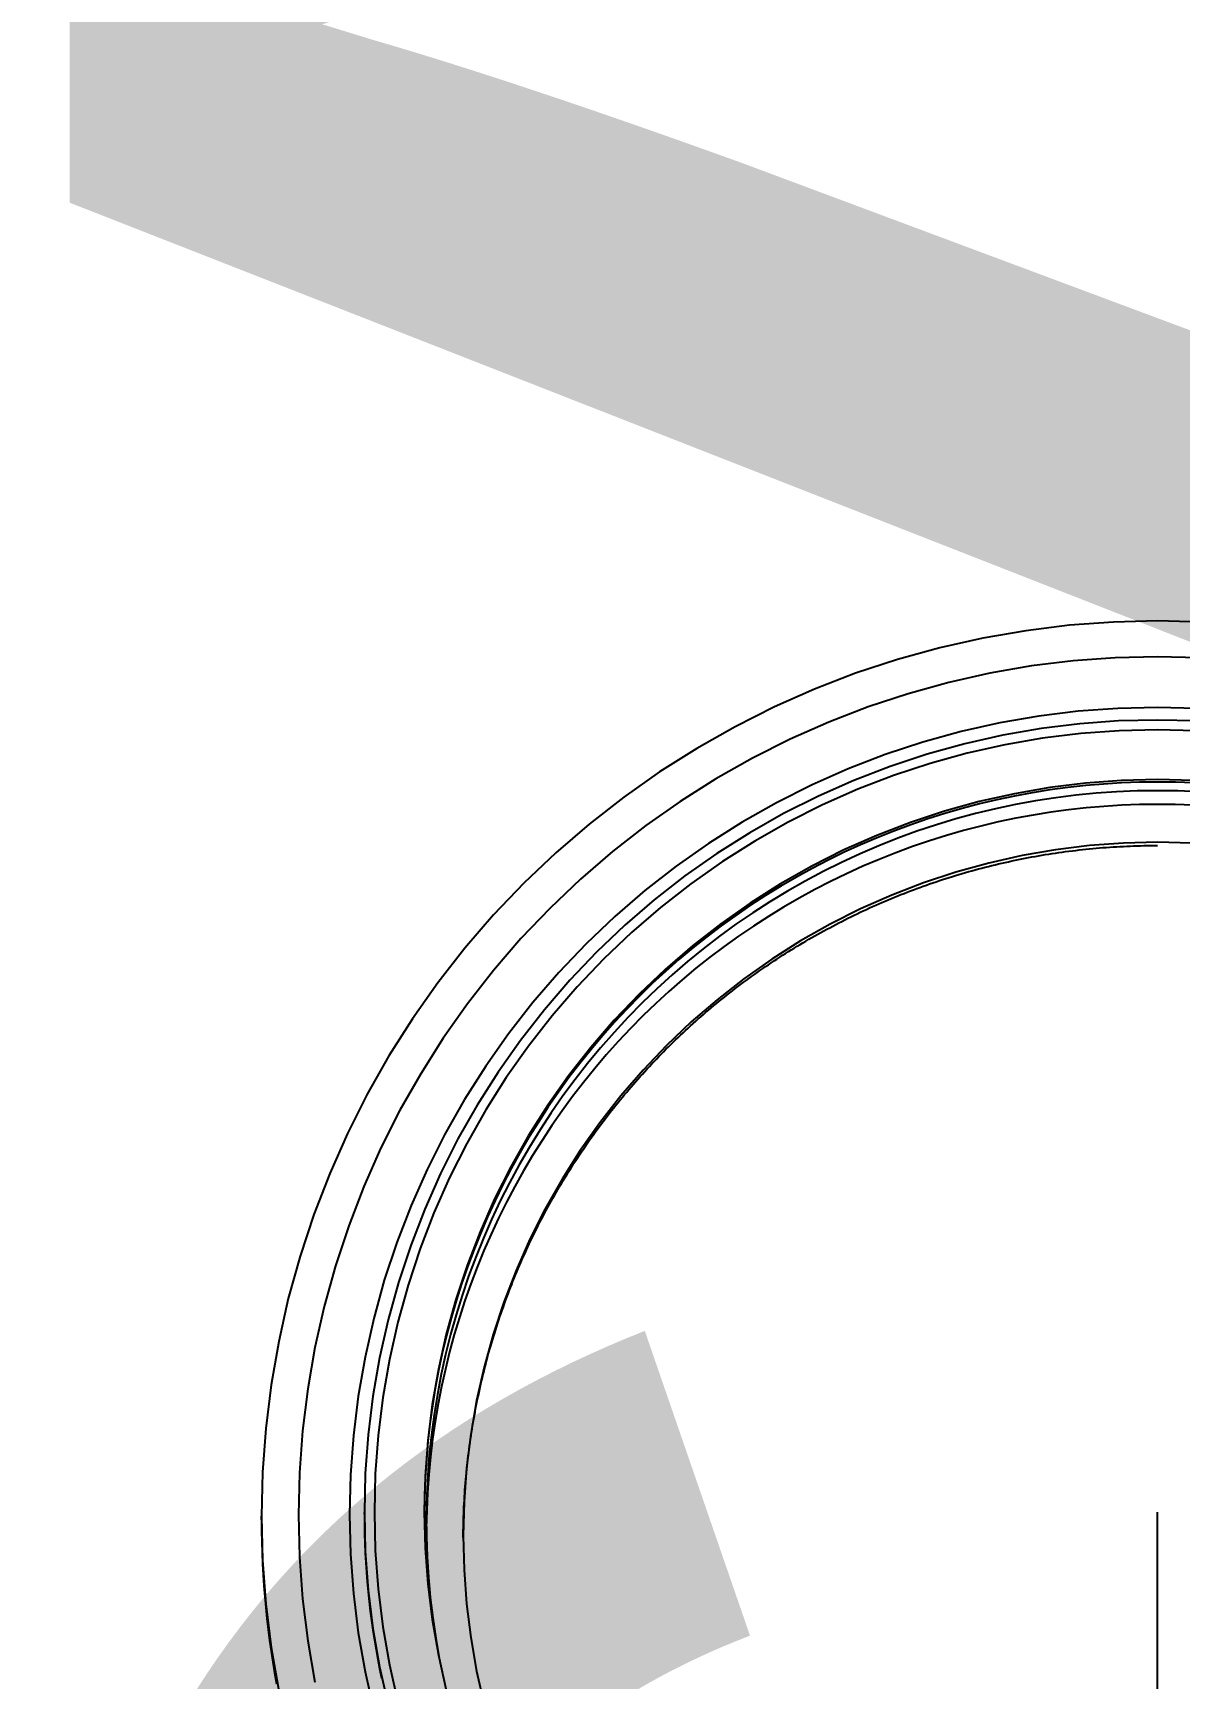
# Model space of a CAD drawing. Header units: millimetres. Extents: x -1292 to 2253, y 326 to 453.
# Drawn here: x 2107.7107 to 2107.7681, y 351.363 to 351.4454 of the extents above; entities that cross this region are included whole.
import ezdxf

# ---------------------------------------------------------------- set-up
doc = ezdxf.new("R2010")
doc.units = ezdxf.units.MM
doc.header["$LTSCALE"] = 0.5
doc.linetypes.add('HIDDENX2', pattern=[0.75, 0.5, -0.25])
for name, color, linetype in [('-HIDRO', 8, 'Continuous'), ('Eixo', 4, 'HIDDENX2'), ('Esgoto', 5, 'ByLayer')]:
    doc.layers.add(name, color=color, linetype=linetype)
doc.styles.add('CARIMBO_DADOS', font='arial.ttf', dxfattribs={"height": 0.1})

msp = doc.modelspace()

# ---------------------------------------------------------------- linework, layer by layer
at = {"layer": 'Eixo'}
for p in [(2107.767021, 351.262937), (2107.767021, 351.371357, 0.12245)]:
    msp.add_line(p, (2107.767021, 351.371357), dxfattribs=at)
at = {"layer": 'Esgoto', "color": 2}
for p, q in [((2107.76044, 351.415506), (2107.758271, 351.41513)), ((2107.762625, 351.415775), (2107.76044, 351.415506)), ((2107.76482, 351.415937), (2107.762625, 351.415775)), ((2107.767021, 351.415991), (2107.76482, 351.415937)), ((2107.769221, 351.415937), (2107.767021, 351.415991)), ((2107.756123, 351.414648), (2107.754001, 351.414061)), ((2107.758271, 351.41513), (2107.756123, 351.414648)), ((2107.754001, 351.414061), (2107.751911, 351.41337)), ((2107.762806, 351.413995), (2107.760712, 351.413737)), ((2107.764911, 351.41415), (2107.762806, 351.413995)), ((2107.767021, 351.414202), (2107.764911, 351.41415)), ((2107.769131, 351.41415), (2107.767021, 351.414202)), ((2107.751911, 351.41337), (2107.749857, 351.412578)), ((2107.758632, 351.413376), (2107.756573, 351.412914)), ((2107.760712, 351.413737), (2107.758632, 351.413376)), ((2107.749857, 351.412578), (2107.747845, 351.411687)), ((2107.754539, 351.412351), (2107.752535, 351.41169)), ((2107.756573, 351.412914), (2107.754539, 351.412351)), ((2107.747845, 351.411687), (2107.745879, 351.410697)), ((2107.752535, 351.41169), (2107.750566, 351.41093)), ((2107.763057, 351.41147), (2107.761087, 351.411228)), ((2107.765036, 351.411616), (2107.763057, 351.41147)), ((2107.767021, 351.411665), (2107.765036, 351.411616)), ((2107.769005, 351.411616), (2107.767021, 351.411665)), ((2107.745879, 351.410697), (2107.743963, 351.409613)), ((2107.750566, 351.41093), (2107.748637, 351.410075)), ((2107.759131, 351.410888), (2107.757194, 351.410454)), ((2107.761087, 351.411228), (2107.759131, 351.410888)), ((2107.761196, 351.410601), (2107.759276, 351.410268)), ((2107.76313, 351.410839), (2107.761196, 351.410601)), ((2107.765073, 351.410983), (2107.76313, 351.410839)), ((2107.765097, 351.410496), (2107.763179, 351.410355)), ((2107.767021, 351.41103), (2107.765073, 351.410983)), ((2107.767021, 351.410544), (2107.765097, 351.410496)), ((2107.768969, 351.410983), (2107.767021, 351.41103)), ((2107.768944, 351.410496), (2107.767021, 351.410544)), ((2107.748637, 351.410075), (2107.746752, 351.409127)), ((2107.755281, 351.409924), (2107.753397, 351.409302)), ((2107.757194, 351.410454), (2107.755281, 351.409924)), ((2107.757374, 351.409841), (2107.755496, 351.409321)), ((2107.759276, 351.410268), (2107.757374, 351.409841)), ((2107.759373, 351.409791), (2107.757496, 351.409369)), ((2107.761269, 351.410119), (2107.759373, 351.409791)), ((2107.763179, 351.410355), (2107.761269, 351.410119)), ((2107.743963, 351.409613), (2107.742103, 351.408435)), ((2107.746752, 351.409127), (2107.744916, 351.408087)), ((2107.753397, 351.409302), (2107.751545, 351.408588)), ((2107.755496, 351.409321), (2107.753646, 351.40871)), ((2107.755642, 351.408856), (2107.753815, 351.408253)), ((2107.757496, 351.409369), (2107.755642, 351.408856)), ((2107.742103, 351.408435), (2107.740304, 351.407168)), ((2107.744916, 351.408087), (2107.743133, 351.406958)), ((2107.751545, 351.408588), (2107.74973, 351.407784)), ((2107.751828, 351.408009), (2107.750047, 351.40722)), ((2107.753646, 351.40871), (2107.751828, 351.408009)), ((2107.753815, 351.408253), (2107.75202, 351.407561)), ((2107.767021, 351.408044), (2107.76522, 351.408)), ((2107.768822, 351.408), (2107.767021, 351.408044)), ((2107.74973, 351.407784), (2107.747957, 351.406891)), ((2107.750047, 351.40722), (2107.748306, 351.406344)), ((2107.75202, 351.407561), (2107.750261, 351.406781)), ((2107.759861, 351.40734), (2107.758103, 351.406945)), ((2107.759868, 351.40722), (2107.758988, 351.407034)), ((2107.761636, 351.407647), (2107.759861, 351.40734)), ((2107.760753, 351.407385), (2107.759868, 351.40722)), ((2107.761641, 351.407528), (2107.760753, 351.407385)), ((2107.763424, 351.407868), (2107.761636, 351.407647)), ((2107.762533, 351.407648), (2107.761641, 351.407528)), ((2107.762941, 351.407264), (2107.761927, 351.407135)), ((2107.763427, 351.407748), (2107.762533, 351.407648)), ((2107.763958, 351.407363), (2107.762941, 351.407264)), ((2107.76522, 351.408), (2107.763424, 351.407868)), ((2107.764324, 351.407825), (2107.763427, 351.407748)), ((2107.764978, 351.407434), (2107.763958, 351.407363)), ((2107.765222, 351.40788), (2107.764324, 351.407825)), ((2107.765999, 351.407477), (2107.764978, 351.407434)), ((2107.766121, 351.407913), (2107.765222, 351.40788)), ((2107.767021, 351.407492), (2107.765999, 351.407477)), ((2107.767021, 351.407924), (2107.766121, 351.407913)), ((2107.767921, 351.407913), (2107.767021, 351.407924)), ((2107.768043, 351.407477), (2107.767021, 351.407492)), ((2107.76882, 351.40788), (2107.767921, 351.407913)), ((2107.769064, 351.407434), (2107.768043, 351.407477)), ((2107.740304, 351.407168), (2107.738568, 351.405814)), ((2107.743133, 351.406958), (2107.741407, 351.405744)), ((2107.747957, 351.406891), (2107.74623, 351.405913)), ((2107.750261, 351.406781), (2107.748542, 351.405917)), ((2107.756367, 351.406465), (2107.754657, 351.4059)), ((2107.758103, 351.406945), (2107.756367, 351.406465)), ((2107.757242, 351.406598), (2107.756378, 351.406347)), ((2107.758113, 351.406827), (2107.757242, 351.406598)), ((2107.758912, 351.406582), (2107.757919, 351.406342)), ((2107.758988, 351.407034), (2107.758113, 351.406827)), ((2107.759912, 351.406795), (2107.758912, 351.406582)), ((2107.760917, 351.406979), (2107.759912, 351.406795)), ((2107.761682, 351.406414), (2107.760801, 351.406273)), ((2107.761927, 351.407135), (2107.760917, 351.406979)), ((2107.762567, 351.406533), (2107.761682, 351.406414)), ((2107.763455, 351.406631), (2107.762567, 351.406533)), ((2107.764344, 351.406707), (2107.763455, 351.406631)), ((2107.765236, 351.406762), (2107.764344, 351.406707)), ((2107.766128, 351.406794), (2107.765236, 351.406762)), ((2107.767021, 351.406805), (2107.766128, 351.406794)), ((2107.767914, 351.406794), (2107.767021, 351.406805)), ((2107.768806, 351.406762), (2107.767914, 351.406794)), ((2107.738568, 351.405814), (2107.736901, 351.404377)), ((2107.741407, 351.405744), (2107.739744, 351.404446)), ((2107.74623, 351.405913), (2107.744553, 351.404852)), ((2107.748306, 351.406344), (2107.746611, 351.405384)), ((2107.748542, 351.405917), (2107.746868, 351.404968)), ((2107.754657, 351.4059), (2107.752976, 351.405252)), ((2107.754669, 351.405784), (2107.753826, 351.405471)), ((2107.75552, 351.406076), (2107.754669, 351.405784)), ((2107.755954, 351.405779), (2107.754984, 351.405456)), ((2107.756378, 351.406347), (2107.75552, 351.406076)), ((2107.756932, 351.406074), (2107.755954, 351.405779)), ((2107.757919, 351.406342), (2107.756932, 351.406074)), ((2107.75818, 351.405722), (2107.757316, 351.405496)), ((2107.759049, 351.405927), (2107.75818, 351.405722)), ((2107.759923, 351.406111), (2107.759049, 351.405927)), ((2107.760801, 351.406273), (2107.759923, 351.406111)), ((2107.744553, 351.404852), (2107.74293, 351.403709)), ((2107.746611, 351.405384), (2107.744965, 351.404342)), ((2107.746868, 351.404968), (2107.745242, 351.403939)), ((2107.752976, 351.405252), (2107.751329, 351.404522)), ((2107.752163, 351.404783), (2107.751345, 351.404409)), ((2107.753073, 351.404731), (2107.752134, 351.404328)), ((2107.75299, 351.405137), (2107.752163, 351.404783)), ((2107.753826, 351.405471), (2107.75299, 351.405137)), ((2107.754024, 351.405107), (2107.753073, 351.404731)), ((2107.754984, 351.405456), (2107.754024, 351.405107)), ((2107.755606, 351.40498), (2107.754761, 351.404692)), ((2107.756458, 351.405248), (2107.755606, 351.40498)), ((2107.757316, 351.405496), (2107.756458, 351.405248)), ((2107.763615, 351.40474), (2107.761922, 351.404531)), ((2107.765316, 351.404866), (2107.763615, 351.40474)), ((2107.765313, 351.404704), (2107.765484, 351.404712)), ((2107.767021, 351.404907), (2107.765316, 351.404866)), ((2107.765484, 351.404712), (2107.765654, 351.40472)), ((2107.765654, 351.40472), (2107.765825, 351.404726)), ((2107.765825, 351.404726), (2107.765996, 351.404732)), ((2107.765996, 351.404732), (2107.766167, 351.404736)), ((2107.766167, 351.404736), (2107.766337, 351.40474)), ((2107.766337, 351.40474), (2107.766508, 351.404743)), ((2107.766508, 351.404743), (2107.766679, 351.404745)), ((2107.766679, 351.404745), (2107.76685, 351.404746)), ((2107.76685, 351.404746), (2107.767021, 351.404747)), ((2107.768726, 351.404866), (2107.767021, 351.404907)), ((2107.736901, 351.404377), (2107.735307, 351.402859)), ((2107.739744, 351.404446), (2107.738146, 351.403068)), ((2107.744965, 351.404342), (2107.743371, 351.40322)), ((2107.745242, 351.403939), (2107.743669, 351.402832)), ((2107.751329, 351.404522), (2107.74972, 351.403712)), ((2107.750536, 351.404015), (2107.749737, 351.403601)), ((2107.751206, 351.4039), (2107.750291, 351.403445)), ((2107.751345, 351.404409), (2107.750536, 351.404015)), ((2107.752134, 351.404328), (2107.751206, 351.4039)), ((2107.753094, 351.404053), (2107.752272, 351.403703)), ((2107.753924, 351.404382), (2107.753094, 351.404053)), ((2107.754761, 351.404692), (2107.753924, 351.404382)), ((2107.760241, 351.40424), (2107.758577, 351.403866)), ((2107.759228, 351.40386), (2107.759395, 351.403898)), ((2107.759395, 351.403898), (2107.759561, 351.403935)), ((2107.759561, 351.403935), (2107.759728, 351.403971)), ((2107.759728, 351.403971), (2107.759896, 351.404007)), ((2107.759896, 351.404007), (2107.760063, 351.404041)), ((2107.760063, 351.404041), (2107.76023, 351.404075)), ((2107.76023, 351.404075), (2107.760398, 351.404108)), ((2107.761922, 351.404531), (2107.760241, 351.40424)), ((2107.760398, 351.404108), (2107.760566, 351.40414)), ((2107.760566, 351.40414), (2107.760734, 351.404171)), ((2107.760734, 351.404171), (2107.760902, 351.404202)), ((2107.760902, 351.404202), (2107.76107, 351.404232)), ((2107.76107, 351.404232), (2107.761239, 351.40426)), ((2107.761239, 351.40426), (2107.761407, 351.404288)), ((2107.761407, 351.404288), (2107.761576, 351.404316)), ((2107.761576, 351.404316), (2107.761745, 351.404342)), ((2107.761745, 351.404342), (2107.761914, 351.404368)), ((2107.761914, 351.404368), (2107.762083, 351.404392)), ((2107.762083, 351.404392), (2107.762252, 351.404416)), ((2107.762252, 351.404416), (2107.762421, 351.404439)), ((2107.762421, 351.404439), (2107.762591, 351.404462)), ((2107.762591, 351.404462), (2107.76276, 351.404483)), ((2107.76276, 351.404483), (2107.76293, 351.404504)), ((2107.76293, 351.404504), (2107.763099, 351.404523)), ((2107.763099, 351.404523), (2107.763269, 351.404542)), ((2107.763269, 351.404542), (2107.763439, 351.40456)), ((2107.763439, 351.40456), (2107.763609, 351.404578)), ((2107.763609, 351.404578), (2107.763779, 351.404594)), ((2107.763779, 351.404594), (2107.763949, 351.40461)), ((2107.763949, 351.40461), (2107.76412, 351.404625)), ((2107.76412, 351.404625), (2107.76429, 351.404638)), ((2107.76429, 351.404638), (2107.76446, 351.404652)), ((2107.76446, 351.404652), (2107.764631, 351.404664)), ((2107.764631, 351.404664), (2107.764801, 351.404675)), ((2107.764801, 351.404675), (2107.764972, 351.404686)), ((2107.764972, 351.404686), (2107.765142, 351.404696)), ((2107.765142, 351.404696), (2107.765313, 351.404704)), ((2107.738146, 351.403068), (2107.736617, 351.401613)), ((2107.74293, 351.403709), (2107.741365, 351.402488)), ((2107.743371, 351.40322), (2107.741835, 351.402022)), ((2107.74972, 351.403712), (2107.748153, 351.402825)), ((2107.748949, 351.403167), (2107.748171, 351.402715)), ((2107.749737, 351.403601), (2107.748949, 351.403167)), ((2107.750291, 351.403445), (2107.749388, 351.402966)), ((2107.75146, 351.403334), (2107.750656, 351.402944)), ((2107.752272, 351.403703), (2107.75146, 351.403334)), ((2107.756933, 351.403412), (2107.755314, 351.402877)), ((2107.756265, 351.40304), (2107.756427, 351.403092)), ((2107.756427, 351.403092), (2107.75659, 351.403144)), ((2107.75659, 351.403144), (2107.756753, 351.403195)), ((2107.756753, 351.403195), (2107.756917, 351.403245)), ((2107.756917, 351.403245), (2107.75708, 351.403294)), ((2107.758577, 351.403866), (2107.756933, 351.403412)), ((2107.75708, 351.403294), (2107.757244, 351.403342)), ((2107.757244, 351.403342), (2107.757408, 351.40339)), ((2107.757408, 351.40339), (2107.757573, 351.403437)), ((2107.757573, 351.403437), (2107.757737, 351.403483)), ((2107.757737, 351.403483), (2107.757902, 351.403528)), ((2107.757902, 351.403528), (2107.758067, 351.403572)), ((2107.758067, 351.403572), (2107.758232, 351.403616)), ((2107.758232, 351.403616), (2107.758398, 351.403658)), ((2107.758398, 351.403658), (2107.758563, 351.4037)), ((2107.758563, 351.4037), (2107.758729, 351.403741)), ((2107.758729, 351.403741), (2107.758895, 351.403782)), ((2107.758895, 351.403782), (2107.759062, 351.403821)), ((2107.759062, 351.403821), (2107.759228, 351.40386)), ((2107.735307, 351.402859), (2107.733789, 351.401266)), ((2107.741365, 351.402488), (2107.739862, 351.401192)), ((2107.743669, 351.402832), (2107.742153, 351.401649)), ((2107.748153, 351.402825), (2107.746631, 351.401862)), ((2107.747405, 351.402243), (2107.74665, 351.401753)), ((2107.748171, 351.402715), (2107.747405, 351.402243)), ((2107.748499, 351.402461), (2107.747625, 351.401932)), ((2107.749388, 351.402966), (2107.748499, 351.402461)), ((2107.749862, 351.402535), (2107.749079, 351.402107)), ((2107.750656, 351.402944), (2107.749862, 351.402535)), ((2107.753723, 351.402263), (2107.752163, 351.401572)), ((2107.755314, 351.402877), (2107.753723, 351.402263)), ((2107.754017, 351.402223), (2107.754176, 351.402286)), ((2107.754176, 351.402286), (2107.754335, 351.402349)), ((2107.754335, 351.402349), (2107.754494, 351.402411)), ((2107.754494, 351.402411), (2107.754653, 351.402472)), ((2107.754653, 351.402472), (2107.754813, 351.402533)), ((2107.754813, 351.402533), (2107.754973, 351.402592)), ((2107.754973, 351.402592), (2107.755134, 351.402651)), ((2107.755134, 351.402651), (2107.755295, 351.402709)), ((2107.755295, 351.402709), (2107.755456, 351.402766)), ((2107.755456, 351.402766), (2107.755617, 351.402822)), ((2107.755617, 351.402822), (2107.755778, 351.402878)), ((2107.755778, 351.402878), (2107.75594, 351.402933)), ((2107.75594, 351.402933), (2107.756102, 351.402987)), ((2107.756102, 351.402987), (2107.756265, 351.40304)), ((2107.736617, 351.401613), (2107.735162, 351.400085)), ((2107.741835, 351.402022), (2107.74036, 351.40075)), ((2107.742153, 351.401649), (2107.740696, 351.400392)), ((2107.746631, 351.401862), (2107.745159, 351.400825)), ((2107.74665, 351.401753), (2107.745908, 351.401245)), ((2107.747625, 351.401932), (2107.746766, 351.401378)), ((2107.748306, 351.40166), (2107.747544, 351.401195)), ((2107.749079, 351.402107), (2107.748306, 351.40166)), ((2107.752163, 351.401572), (2107.75064, 351.400806)), ((2107.75214, 351.4014), (2107.752294, 351.401473)), ((2107.752294, 351.401473), (2107.752449, 351.401545)), ((2107.752449, 351.401545), (2107.752604, 351.401616)), ((2107.752604, 351.401616), (2107.75276, 351.401687)), ((2107.75276, 351.401687), (2107.752916, 351.401756)), ((2107.752916, 351.401756), (2107.753072, 351.401825)), ((2107.753072, 351.401825), (2107.753229, 351.401894)), ((2107.753229, 351.401894), (2107.753386, 351.401961)), ((2107.753386, 351.401961), (2107.753543, 351.402028)), ((2107.753543, 351.402028), (2107.753701, 351.402094)), ((2107.753701, 351.402094), (2107.753859, 351.402159)), ((2107.753859, 351.402159), (2107.754017, 351.402223)), ((2107.733789, 351.401266), (2107.732351, 351.399599)), ((2107.739862, 351.401192), (2107.738425, 351.399824)), ((2107.74036, 351.40075), (2107.738949, 351.399406)), ((2107.745159, 351.400825), (2107.743739, 351.399717)), ((2107.745178, 351.400719), (2107.744462, 351.400174)), ((2107.745923, 351.400801), (2107.745096, 351.4002)), ((2107.745908, 351.401245), (2107.745178, 351.400719)), ((2107.746766, 351.401378), (2107.745923, 351.400801)), ((2107.746794, 351.40071), (2107.746056, 351.400208)), ((2107.747544, 351.401195), (2107.746794, 351.40071)), ((2107.75064, 351.400806), (2107.749156, 351.399965)), ((2107.750464, 351.400549), (2107.750615, 351.40063)), ((2107.750615, 351.40063), (2107.750765, 351.40071)), ((2107.750765, 351.40071), (2107.750916, 351.40079)), ((2107.750916, 351.40079), (2107.751068, 351.400869)), ((2107.751068, 351.400869), (2107.75122, 351.400947)), ((2107.75122, 351.400947), (2107.751372, 351.401024)), ((2107.751372, 351.401024), (2107.751525, 351.401101)), ((2107.751525, 351.401101), (2107.751678, 351.401177)), ((2107.751678, 351.401177), (2107.751832, 351.401252)), ((2107.751832, 351.401252), (2107.751985, 351.401326)), ((2107.751985, 351.401326), (2107.75214, 351.4014)), ((2107.735162, 351.400085), (2107.733784, 351.398488)), ((2107.738425, 351.399824), (2107.737056, 351.398387)), ((2107.740696, 351.400392), (2107.739302, 351.399066)), ((2107.744462, 351.400174), (2107.743759, 351.399613)), ((2107.745096, 351.4002), (2107.744286, 351.399577)), ((2107.746056, 351.400208), (2107.74533, 351.399688)), ((2107.749156, 351.399965), (2107.747715, 351.399053)), ((2107.748983, 351.399698), (2107.749129, 351.399786)), ((2107.749129, 351.399786), (2107.749276, 351.399874)), ((2107.749276, 351.399874), (2107.749423, 351.399961)), ((2107.749423, 351.399961), (2107.74957, 351.400047)), ((2107.74957, 351.400047), (2107.749718, 351.400133)), ((2107.749718, 351.400133), (2107.749867, 351.400217)), ((2107.749867, 351.400217), (2107.750015, 351.400301)), ((2107.750015, 351.400301), (2107.750165, 351.400385)), ((2107.750165, 351.400385), (2107.750314, 351.400467)), ((2107.750314, 351.400467), (2107.750464, 351.400549)), ((2107.732351, 351.399599), (2107.730997, 351.397865)), ((2107.738949, 351.399406), (2107.737605, 351.397996)), ((2107.739302, 351.399066), (2107.737975, 351.397673)), ((2107.743739, 351.399717), (2107.742375, 351.398541)), ((2107.74307, 351.399034), (2107.742396, 351.398439)), ((2107.743759, 351.399613), (2107.74307, 351.399034)), ((2107.744286, 351.399577), (2107.743494, 351.398931)), ((2107.744618, 351.39915), (2107.743918, 351.398595)), ((2107.74533, 351.399688), (2107.744618, 351.39915)), ((2107.747715, 351.399053), (2107.74632, 351.398071)), ((2107.747687, 351.398871), (2107.747829, 351.398966)), ((2107.747829, 351.398966), (2107.747972, 351.39906)), ((2107.747972, 351.39906), (2107.748115, 351.399153)), ((2107.748115, 351.399153), (2107.748258, 351.399246)), ((2107.748258, 351.399246), (2107.748402, 351.399338)), ((2107.748402, 351.399338), (2107.748547, 351.399429)), ((2107.748547, 351.399429), (2107.748692, 351.399519)), ((2107.748692, 351.399519), (2107.748837, 351.399609)), ((2107.748837, 351.399609), (2107.748983, 351.399698)), ((2107.733784, 351.398488), (2107.732485, 351.396824)), ((2107.737056, 351.398387), (2107.735759, 351.396885)), ((2107.742375, 351.398541), (2107.74107, 351.397299)), ((2107.742396, 351.398439), (2107.741736, 351.397827)), ((2107.742721, 351.398264), (2107.741966, 351.397575)), ((2107.743494, 351.398931), (2107.742721, 351.398264)), ((2107.743918, 351.398595), (2107.743233, 351.398023)), ((2107.746566, 351.398089), (2107.746704, 351.398189)), ((2107.746704, 351.398189), (2107.746843, 351.398288)), ((2107.746843, 351.398288), (2107.746983, 351.398387)), ((2107.746983, 351.398387), (2107.747122, 351.398485)), ((2107.747122, 351.398485), (2107.747263, 351.398583)), ((2107.747263, 351.398583), (2107.747404, 351.39868)), ((2107.747404, 351.39868), (2107.747545, 351.398776)), ((2107.747545, 351.398776), (2107.747687, 351.398871)), ((2107.730997, 351.397865), (2107.729729, 351.396065)), ((2107.737605, 351.397996), (2107.736332, 351.396521)), ((2107.737975, 351.397673), (2107.736719, 351.396217)), ((2107.74107, 351.397299), (2107.739828, 351.395995)), ((2107.741736, 351.397827), (2107.741091, 351.3972)), ((2107.741966, 351.397575), (2107.741231, 351.396865)), ((2107.742561, 351.397435), (2107.741904, 351.39683)), ((2107.743233, 351.398023), (2107.742561, 351.397435)), ((2107.74632, 351.398071), (2107.744976, 351.397022)), ((2107.745477, 351.397263), (2107.745611, 351.397369)), ((2107.745611, 351.397369), (2107.745746, 351.397474)), ((2107.745746, 351.397474), (2107.745881, 351.397578)), ((2107.745881, 351.397578), (2107.746017, 351.397681)), ((2107.746017, 351.397681), (2107.746154, 351.397784)), ((2107.746154, 351.397784), (2107.746291, 351.397886)), ((2107.746291, 351.397886), (2107.746428, 351.397988)), ((2107.746428, 351.397988), (2107.746566, 351.398089)), ((2107.732485, 351.396824), (2107.73127, 351.3951)), ((2107.735759, 351.396885), (2107.734538, 351.39532)), ((2107.736332, 351.396521), (2107.735133, 351.394985)), ((2107.740462, 351.396556), (2107.739849, 351.395898)), ((2107.741091, 351.3972), (2107.740462, 351.396556)), ((2107.741231, 351.396865), (2107.740516, 351.396135)), ((2107.741904, 351.39683), (2107.741262, 351.39621)), ((2107.744976, 351.397022), (2107.743684, 351.395909)), ((2107.744421, 351.396396), (2107.744551, 351.396506)), ((2107.744551, 351.396506), (2107.744682, 351.396616)), ((2107.744682, 351.396616), (2107.744813, 351.396726)), ((2107.744813, 351.396726), (2107.744945, 351.396835)), ((2107.744945, 351.396835), (2107.745077, 351.396943)), ((2107.745077, 351.396943), (2107.74521, 351.39705)), ((2107.74521, 351.39705), (2107.745343, 351.397157)), ((2107.745343, 351.397157), (2107.745477, 351.397263)), ((2107.729729, 351.396065), (2107.728552, 351.394206)), ((2107.736719, 351.396217), (2107.735535, 351.3947)), ((2107.739828, 351.395995), (2107.738651, 351.394631)), ((2107.739849, 351.395898), (2107.739253, 351.395225)), ((2107.740516, 351.396135), (2107.739821, 351.395385)), ((2107.741262, 351.39621), (2107.740636, 351.395574)), ((2107.743684, 351.395909), (2107.742449, 351.394733)), ((2107.743526, 351.395603), (2107.743652, 351.395718)), ((2107.743652, 351.395718), (2107.743779, 351.395833)), ((2107.743779, 351.395833), (2107.743906, 351.395946)), ((2107.743906, 351.395946), (2107.744034, 351.39606)), ((2107.744034, 351.39606), (2107.744162, 351.396172)), ((2107.744162, 351.396172), (2107.744291, 351.396284)), ((2107.744291, 351.396284), (2107.744421, 351.396396)), ((2107.73127, 351.3951), (2107.730141, 351.393317)), ((2107.734538, 351.39532), (2107.733395, 351.393698)), ((2107.735133, 351.394985), (2107.734011, 351.393393)), ((2107.739253, 351.395225), (2107.738673, 351.394537)), ((2107.739821, 351.395385), (2107.739148, 351.394617)), ((2107.740025, 351.394923), (2107.73943, 351.394257)), ((2107.740636, 351.395574), (2107.740025, 351.394923)), ((2107.742658, 351.39478), (2107.74278, 351.394899)), ((2107.74278, 351.394899), (2107.742903, 351.395018)), ((2107.742903, 351.395018), (2107.743026, 351.395136)), ((2107.743026, 351.395136), (2107.74315, 351.395254)), ((2107.74315, 351.395254), (2107.743275, 351.395371)), ((2107.743275, 351.395371), (2107.7434, 351.395487)), ((2107.7434, 351.395487), (2107.743526, 351.395603)), ((2107.728552, 351.394206), (2107.727467, 351.392292)), ((2107.735535, 351.3947), (2107.734427, 351.393128)), ((2107.738651, 351.394631), (2107.737543, 351.393212)), ((2107.738673, 351.394537), (2107.73811, 351.393835)), ((2107.739148, 351.394617), (2107.738496, 351.393829)), ((2107.73943, 351.394257), (2107.738851, 351.393577)), ((2107.742449, 351.394733), (2107.741273, 351.393498)), ((2107.74182, 351.393927), (2107.741938, 351.39405)), ((2107.741938, 351.39405), (2107.742056, 351.394174)), ((2107.742056, 351.394174), (2107.742176, 351.394296)), ((2107.742176, 351.394296), (2107.742295, 351.394418)), ((2107.742295, 351.394418), (2107.742416, 351.394539)), ((2107.742416, 351.394539), (2107.742537, 351.39466)), ((2107.742537, 351.39466), (2107.742658, 351.39478)), ((2107.730141, 351.393317), (2107.729101, 351.391482)), ((2107.733395, 351.393698), (2107.732333, 351.392022)), ((2107.734011, 351.393393), (2107.732969, 351.391747)), ((2107.737543, 351.393212), (2107.736506, 351.391739)), ((2107.73811, 351.393835), (2107.737564, 351.39312)), ((2107.738496, 351.393829), (2107.737867, 351.393024)), ((2107.738851, 351.393577), (2107.73829, 351.392883)), ((2107.741273, 351.393498), (2107.740159, 351.392207)), ((2107.741125, 351.393173), (2107.74124, 351.3933)), ((2107.74124, 351.3933), (2107.741354, 351.393427)), ((2107.741354, 351.393427), (2107.74147, 351.393553)), ((2107.74147, 351.393553), (2107.741586, 351.393678)), ((2107.741586, 351.393678), (2107.741703, 351.393803)), ((2107.741703, 351.393803), (2107.74182, 351.393927)), ((2107.734427, 351.393128), (2107.733398, 351.391503)), ((2107.737037, 351.392391), (2107.736527, 351.39165)), ((2107.737564, 351.39312), (2107.737037, 351.392391)), ((2107.737867, 351.393024), (2107.737261, 351.392202)), ((2107.73829, 351.392883), (2107.737745, 351.392176)), ((2107.740344, 351.392268), (2107.740454, 351.392399)), ((2107.740454, 351.392399), (2107.740564, 351.392529)), ((2107.740564, 351.392529), (2107.740675, 351.392659)), ((2107.740675, 351.392659), (2107.740787, 351.392789)), ((2107.740787, 351.392789), (2107.740899, 351.392917)), ((2107.740899, 351.392917), (2107.741012, 351.393046)), ((2107.741012, 351.393046), (2107.741125, 351.393173)), ((2107.727467, 351.392292), (2107.726477, 351.390326)), ((2107.732333, 351.392022), (2107.731355, 351.390295)), ((2107.732969, 351.391747), (2107.732008, 351.390052)), ((2107.736506, 351.391739), (2107.735542, 351.390218)), ((2107.736527, 351.39165), (2107.736035, 351.390897)), ((2107.737261, 351.392202), (2107.736677, 351.391363)), ((2107.737745, 351.392176), (2107.737218, 351.391456)), ((2107.740159, 351.392207), (2107.739109, 351.390863)), ((2107.739699, 351.391472), (2107.739805, 351.391606)), ((2107.739805, 351.391606), (2107.739911, 351.391739)), ((2107.739911, 351.391739), (2107.740018, 351.391872)), ((2107.740018, 351.391872), (2107.740126, 351.392005)), ((2107.740126, 351.392005), (2107.740235, 351.392137)), ((2107.740235, 351.392137), (2107.740344, 351.392268)), ((2107.729101, 351.391482), (2107.728152, 351.389597)), ((2107.733398, 351.391503), (2107.732449, 351.389829)), ((2107.736035, 351.390897), (2107.735562, 351.390131)), ((2107.736677, 351.391363), (2107.736118, 351.390508)), ((2107.736709, 351.390723), (2107.736217, 351.389977)), ((2107.737218, 351.391456), (2107.736709, 351.390723)), ((2107.739109, 351.390863), (2107.738127, 351.389469)), ((2107.739078, 351.390656), (2107.73918, 351.390793)), ((2107.73918, 351.390793), (2107.739282, 351.39093)), ((2107.739282, 351.39093), (2107.739385, 351.391066)), ((2107.739385, 351.391066), (2107.739489, 351.391202)), ((2107.739489, 351.391202), (2107.739594, 351.391337)), ((2107.739594, 351.391337), (2107.739699, 351.391472)), ((2107.726477, 351.390326), (2107.725585, 351.388314)), ((2107.731355, 351.390295), (2107.730462, 351.388523)), ((2107.732008, 351.390052), (2107.731132, 351.388312)), ((2107.735542, 351.390218), (2107.734654, 351.388651)), ((2107.735562, 351.390131), (2107.735109, 351.389355)), ((2107.736118, 351.390508), (2107.735582, 351.389638)), ((2107.736217, 351.389977), (2107.735744, 351.38922)), ((2107.738481, 351.389823), (2107.738579, 351.389963)), ((2107.738579, 351.389963), (2107.738677, 351.390103)), ((2107.738677, 351.390103), (2107.738776, 351.390242)), ((2107.738776, 351.390242), (2107.738876, 351.390381)), ((2107.738876, 351.390381), (2107.738977, 351.390519)), ((2107.738977, 351.390519), (2107.739078, 351.390656)), ((2107.728152, 351.389597), (2107.727297, 351.387668)), ((2107.732449, 351.389829), (2107.731584, 351.388111)), ((2107.735109, 351.389355), (2107.734674, 351.388567)), ((2107.735582, 351.389638), (2107.735071, 351.388753)), ((2107.735744, 351.38922), (2107.73529, 351.388452)), ((2107.738127, 351.389469), (2107.737215, 351.388028)), ((2107.737908, 351.388973), (2107.738002, 351.389116)), ((2107.738002, 351.389116), (2107.738096, 351.389258)), ((2107.738096, 351.389258), (2107.738191, 351.3894)), ((2107.738191, 351.3894), (2107.738287, 351.389542)), ((2107.738287, 351.389542), (2107.738384, 351.389683)), ((2107.738384, 351.389683), (2107.738481, 351.389823)), ((2107.725585, 351.388314), (2107.724793, 351.386261)), ((2107.730462, 351.388523), (2107.729658, 351.386709)), ((2107.731132, 351.388312), (2107.730343, 351.386531)), ((2107.734654, 351.388651), (2107.733844, 351.387043)), ((2107.734674, 351.388567), (2107.734259, 351.387769)), ((2107.735071, 351.388753), (2107.734585, 351.387854)), ((2107.73529, 351.388452), (2107.734854, 351.387673)), ((2107.737361, 351.388106), (2107.737451, 351.388252)), ((2107.737451, 351.388252), (2107.737541, 351.388397)), ((2107.737541, 351.388397), (2107.737632, 351.388542)), ((2107.737632, 351.388542), (2107.737723, 351.388686)), ((2107.737723, 351.388686), (2107.737815, 351.38883)), ((2107.737815, 351.38883), (2107.737908, 351.388973)), ((2107.727297, 351.387668), (2107.726537, 351.3857)), ((2107.731584, 351.388111), (2107.730805, 351.386353)), ((2107.734259, 351.387769), (2107.733863, 351.386961)), ((2107.734585, 351.387854), (2107.734124, 351.386942)), ((2107.734854, 351.387673), (2107.734438, 351.386883)), ((2107.737215, 351.388028), (2107.736374, 351.386545)), ((2107.736925, 351.387372), (2107.737011, 351.38752)), ((2107.737011, 351.38752), (2107.737097, 351.387667)), ((2107.737097, 351.387667), (2107.737185, 351.387814)), ((2107.737185, 351.387814), (2107.737273, 351.38796)), ((2107.737273, 351.38796), (2107.737361, 351.388106)), ((2107.729658, 351.386709), (2107.728944, 351.384857)), ((2107.733844, 351.387043), (2107.733114, 351.385397)), ((2107.733863, 351.386961), (2107.733487, 351.386144)), ((2107.734124, 351.386942), (2107.733689, 351.386018)), ((2107.734438, 351.386883), (2107.734041, 351.386083)), ((2107.736425, 351.386477), (2107.736507, 351.386627)), ((2107.736507, 351.386627), (2107.736589, 351.386777)), ((2107.736589, 351.386777), (2107.736672, 351.386926)), ((2107.736672, 351.386926), (2107.736756, 351.387075)), ((2107.736756, 351.387075), (2107.73684, 351.387224)), ((2107.73684, 351.387224), (2107.736925, 351.387372)), ((2107.724793, 351.386261), (2107.724102, 351.384171)), ((2107.730343, 351.386531), (2107.729641, 351.384714)), ((2107.730805, 351.386353), (2107.730112, 351.384559)), ((2107.733487, 351.386144), (2107.733132, 351.385318)), ((2107.733689, 351.386018), (2107.73328, 351.385081)), ((2107.734041, 351.386083), (2107.733664, 351.385274)), ((2107.736374, 351.386545), (2107.735607, 351.385022)), ((2107.736029, 351.38572), (2107.736107, 351.385873)), ((2107.736107, 351.385873), (2107.736185, 351.386024)), ((2107.736185, 351.386024), (2107.736265, 351.386176)), ((2107.736265, 351.386176), (2107.736345, 351.386327)), ((2107.736345, 351.386327), (2107.736425, 351.386477)), ((2107.726537, 351.3857), (2107.725875, 351.383697)), ((2107.733114, 351.385397), (2107.732466, 351.383717)), ((2107.733132, 351.385318), (2107.732797, 351.384483)), ((2107.73328, 351.385081), (2107.732897, 351.384134)), ((2107.733664, 351.385274), (2107.733306, 351.384456)), ((2107.735607, 351.385022), (2107.734916, 351.383463)), ((2107.735579, 351.3848), (2107.735652, 351.384954)), ((2107.735652, 351.384954), (2107.735726, 351.385108)), ((2107.735726, 351.385108), (2107.735801, 351.385262)), ((2107.735801, 351.385262), (2107.735876, 351.385415)), ((2107.735876, 351.385415), (2107.735952, 351.385568)), ((2107.735952, 351.385568), (2107.736029, 351.38572)), ((2107.724102, 351.384171), (2107.723515, 351.382051)), ((2107.728944, 351.384857), (2107.728321, 351.382973)), ((2107.729641, 351.384714), (2107.72903, 351.382864)), ((2107.730112, 351.384559), (2107.729509, 351.382732)), ((2107.732797, 351.384483), (2107.732482, 351.38364)), ((2107.732897, 351.384134), (2107.732541, 351.383176)), ((2107.733306, 351.384456), (2107.732969, 351.38363)), ((2107.735224, 351.384023), (2107.735294, 351.384179)), ((2107.735294, 351.384179), (2107.735364, 351.384335)), ((2107.735364, 351.384335), (2107.735435, 351.38449)), ((2107.735435, 351.38449), (2107.735506, 351.384645)), ((2107.735506, 351.384645), (2107.735579, 351.3848)), ((2107.725875, 351.383697), (2107.725312, 351.381664)), ((2107.732466, 351.383717), (2107.731901, 351.382007)), ((2107.732482, 351.38364), (2107.732188, 351.38279)), ((2107.732969, 351.38363), (2107.732651, 351.382796)), ((2107.734916, 351.383463), (2107.734302, 351.381872)), ((2107.734889, 351.383237), (2107.734955, 351.383395)), ((2107.734955, 351.383395), (2107.735021, 351.383553)), ((2107.735021, 351.383553), (2107.735088, 351.38371)), ((2107.735088, 351.38371), (2107.735156, 351.383866)), ((2107.735156, 351.383866), (2107.735224, 351.384023)), ((2107.728321, 351.382973), (2107.727792, 351.381061)), ((2107.72903, 351.382864), (2107.728511, 351.380987)), ((2107.729509, 351.382732), (2107.728996, 351.380879)), ((2107.732188, 351.38279), (2107.731915, 351.381933)), ((2107.732541, 351.383176), (2107.732212, 351.382209)), ((2107.732651, 351.382796), (2107.732355, 351.381954)), ((2107.734574, 351.382444), (2107.734635, 351.382603)), ((2107.734635, 351.382603), (2107.734697, 351.382762)), ((2107.734697, 351.382762), (2107.734761, 351.382921)), ((2107.734761, 351.382921), (2107.734824, 351.383079)), ((2107.734824, 351.383079), (2107.734889, 351.383237)), ((2107.723515, 351.382051), (2107.723033, 351.379903)), ((2107.725312, 351.381664), (2107.72485, 351.379605)), ((2107.731901, 351.382007), (2107.731421, 351.380271)), ((2107.731915, 351.381933), (2107.731664, 351.38107)), ((2107.732212, 351.382209), (2107.73191, 351.381233)), ((2107.732355, 351.381954), (2107.732079, 351.381105)), ((2107.734302, 351.381872), (2107.733767, 351.380253)), ((2107.734221, 351.381481), (2107.734278, 351.381642)), ((2107.734278, 351.381642), (2107.734335, 351.381803)), ((2107.734335, 351.381803), (2107.734394, 351.381964)), ((2107.734394, 351.381964), (2107.734453, 351.382124)), ((2107.734453, 351.382124), (2107.734513, 351.382284)), ((2107.734513, 351.382284), (2107.734574, 351.382444)), ((2107.727792, 351.381061), (2107.727357, 351.379125)), ((2107.728511, 351.380987), (2107.728084, 351.379086)), ((2107.728996, 351.380879), (2107.728574, 351.379002)), ((2107.731664, 351.38107), (2107.731433, 351.3802)), ((2107.73191, 351.381233), (2107.731635, 351.380249)), ((2107.732079, 351.381105), (2107.731823, 351.38025)), ((2107.733949, 351.380672), (2107.734002, 351.380834)), ((2107.734002, 351.380834), (2107.734056, 351.380996)), ((2107.734056, 351.380996), (2107.73411, 351.381158)), ((2107.73411, 351.381158), (2107.734165, 351.38132)), ((2107.734165, 351.38132), (2107.734221, 351.381481)), ((2107.731421, 351.380271), (2107.731026, 351.378514)), ((2107.731433, 351.3802), (2107.731224, 351.379325)), ((2107.731635, 351.380249), (2107.731387, 351.379258)), ((2107.731823, 351.38025), (2107.731589, 351.379388)), ((2107.733767, 351.380253), (2107.733312, 351.37861)), ((2107.733697, 351.379856), (2107.733746, 351.380019)), ((2107.733746, 351.380019), (2107.733796, 351.380183)), ((2107.733796, 351.380183), (2107.733846, 351.380346)), ((2107.733846, 351.380346), (2107.733897, 351.380509)), ((2107.733897, 351.380509), (2107.733949, 351.380672)), ((2107.723033, 351.379903), (2107.722656, 351.377735)), ((2107.72485, 351.379605), (2107.724489, 351.377527)), ((2107.731224, 351.379325), (2107.731036, 351.378446)), ((2107.731387, 351.379258), (2107.731168, 351.37826)), ((2107.731589, 351.379388), (2107.731376, 351.378521)), ((2107.733466, 351.379034), (2107.73351, 351.379199)), ((2107.73351, 351.379199), (2107.733556, 351.379363)), ((2107.733556, 351.379363), (2107.733602, 351.379528)), ((2107.733602, 351.379528), (2107.73365, 351.379692)), ((2107.73365, 351.379692), (2107.733697, 351.379856)), ((2107.727357, 351.379125), (2107.727017, 351.37717)), ((2107.728084, 351.379086), (2107.72775, 351.377167)), ((2107.728574, 351.379002), (2107.728245, 351.377107)), ((2107.731026, 351.378514), (2107.730718, 351.37674)), ((2107.731036, 351.378446), (2107.73087, 351.377562)), ((2107.731376, 351.378521), (2107.731184, 351.37765)), ((2107.733312, 351.37861), (2107.732938, 351.376946)), ((2107.733254, 351.378206), (2107.733295, 351.378372)), ((2107.733295, 351.378372), (2107.733336, 351.378538)), ((2107.733336, 351.378538), (2107.733379, 351.378703)), ((2107.733379, 351.378703), (2107.733422, 351.378869)), ((2107.733422, 351.378869), (2107.733466, 351.379034)), ((2107.722656, 351.377735), (2107.722387, 351.375551)), ((2107.724489, 351.377527), (2107.724231, 351.375433)), ((2107.73087, 351.377562), (2107.730726, 351.376674)), ((2107.731168, 351.37826), (2107.730977, 351.377256)), ((2107.731184, 351.37765), (2107.731013, 351.376774)), ((2107.733063, 351.377374), (2107.7331, 351.377541)), ((2107.7331, 351.377541), (2107.733137, 351.377707)), ((2107.733137, 351.377707), (2107.733175, 351.377874)), ((2107.733175, 351.377874), (2107.733214, 351.37804)), ((2107.733214, 351.37804), (2107.733254, 351.378206)), ((2107.727017, 351.37717), (2107.726774, 351.3752)), ((2107.72775, 351.377167), (2107.727512, 351.375234)), ((2107.728245, 351.377107), (2107.72801, 351.375198)), ((2107.730718, 351.37674), (2107.730497, 351.374953)), ((2107.730977, 351.377256), (2107.730813, 351.376248)), ((2107.731013, 351.376774), (2107.730864, 351.375894)), ((2107.732938, 351.376946), (2107.732647, 351.375266)), ((2107.732892, 351.376537), (2107.732925, 351.376705)), ((2107.732925, 351.376705), (2107.732958, 351.376872)), ((2107.732958, 351.376872), (2107.732992, 351.37704)), ((2107.732992, 351.37704), (2107.733027, 351.377207)), ((2107.733027, 351.377207), (2107.733063, 351.377374)), ((2107.730726, 351.376674), (2107.730604, 351.375783)), ((2107.730813, 351.376248), (2107.730678, 351.375235)), ((2107.730864, 351.375894), (2107.730736, 351.37501)), ((2107.73277, 351.375865), (2107.732799, 351.376033)), ((2107.732799, 351.376033), (2107.73283, 351.376201)), ((2107.73283, 351.376201), (2107.73286, 351.376369)), ((2107.73286, 351.376369), (2107.732892, 351.376537)), ((2107.722387, 351.375551), (2107.722225, 351.373357)), ((2107.724231, 351.375433), (2107.724076, 351.373329)), ((2107.726774, 351.3752), (2107.726628, 351.373221)), ((2107.727512, 351.375234), (2107.727369, 351.373291)), ((2107.72801, 351.375198), (2107.727868, 351.37328)), ((2107.730604, 351.375783), (2107.730503, 351.374889)), ((2107.730678, 351.375235), (2107.730571, 351.374219)), ((2107.732647, 351.375266), (2107.732438, 351.373574)), ((2107.732636, 351.375021), (2107.732661, 351.37519)), ((2107.732661, 351.37519), (2107.732687, 351.375359)), ((2107.732687, 351.375359), (2107.732714, 351.375528)), ((2107.732714, 351.375528), (2107.732742, 351.375696)), ((2107.732742, 351.375696), (2107.73277, 351.375865)), ((2107.730497, 351.374953), (2107.730365, 351.373157)), ((2107.730503, 351.374889), (2107.730424, 351.373993)), ((2107.730736, 351.37501), (2107.73063, 351.374124)), ((2107.732523, 351.374175), (2107.732544, 351.374344)), ((2107.732544, 351.374344), (2107.732566, 351.374514)), ((2107.732566, 351.374514), (2107.732589, 351.374683)), ((2107.732589, 351.374683), (2107.732612, 351.374852)), ((2107.732612, 351.374852), (2107.732636, 351.375021)), ((2107.730424, 351.373993), (2107.730368, 351.373095)), ((2107.730571, 351.374219), (2107.730493, 351.3732)), ((2107.73063, 351.374124), (2107.730545, 351.373235)), ((2107.732438, 351.373574), (2107.732313, 351.371874)), ((2107.732431, 351.373326), (2107.732448, 351.373496)), ((2107.732448, 351.373496), (2107.732465, 351.373666)), ((2107.732465, 351.373666), (2107.732484, 351.373836)), ((2107.732484, 351.373836), (2107.732503, 351.374005)), ((2107.732503, 351.374005), (2107.732523, 351.374175)), ((2107.722225, 351.373357), (2107.722171, 351.371157)), ((2107.724076, 351.373329), (2107.724024, 351.37122)), ((2107.726628, 351.373221), (2107.72658, 351.371238)), ((2107.727369, 351.373291), (2107.727321, 351.371344)), ((2107.727868, 351.37328), (2107.727821, 351.371357)), ((2107.730365, 351.373157), (2107.730321, 351.371357)), ((2107.730368, 351.373095), (2107.730333, 351.372196)), ((2107.730493, 351.3732), (2107.730443, 351.37218)), ((2107.730545, 351.373235), (2107.730483, 351.372345)), ((2107.732359, 351.372475), (2107.732372, 351.372645)), ((2107.732372, 351.372645), (2107.732385, 351.372816)), ((2107.732385, 351.372816), (2107.7324, 351.372986)), ((2107.7324, 351.372986), (2107.732415, 351.373156)), ((2107.732415, 351.373156), (2107.732431, 351.373326)), ((2107.730333, 351.372196), (2107.730321, 351.371297)), ((2107.730443, 351.37218), (2107.730422, 351.371158)), ((2107.730483, 351.372345), (2107.730442, 351.371453)), ((2107.732313, 351.371874), (2107.732271, 351.370169)), ((2107.732309, 351.371622), (2107.732317, 351.371793)), ((2107.732317, 351.371793), (2107.732326, 351.371964)), ((2107.732326, 351.371964), (2107.732336, 351.372134)), ((2107.732336, 351.372134), (2107.732347, 351.372305)), ((2107.732347, 351.372305), (2107.732359, 351.372475)), ((2107.722171, 351.37097), (2107.722171, 351.371157)), ((2107.722171, 351.371157), (2107.722225, 351.368957)), ((2107.722171, 351.37097), (2107.722174, 351.370419)), ((2107.724024, 351.37122), (2107.724076, 351.369111)), ((2107.72658, 351.371238), (2107.726628, 351.369254)), ((2107.727321, 351.371263), (2107.727321, 351.371344)), ((2107.727321, 351.371344), (2107.727369, 351.369397)), ((2107.727321, 351.371263), (2107.727324, 351.370776)), ((2107.727821, 351.371357), (2107.727868, 351.369434)), ((2107.730321, 351.371357), (2107.730365, 351.369557)), ((2107.730442, 351.371453), (2107.730422, 351.370561)), ((2107.730422, 351.371158), (2107.730429, 351.370136)), ((2107.732279, 351.370769), (2107.732283, 351.37094)), ((2107.732283, 351.37094), (2107.732288, 351.37111)), ((2107.732288, 351.37111), (2107.732294, 351.371281)), ((2107.732294, 351.371281), (2107.732301, 351.371452)), ((2107.732301, 351.371452), (2107.732309, 351.371622)), ((2107.722174, 351.370419), (2107.722184, 351.369869)), ((2107.727324, 351.370776), (2107.727333, 351.370289)), ((2107.727333, 351.370289), (2107.727348, 351.369802)), ((2107.730429, 351.370136), (2107.730465, 351.369115)), ((2107.732271, 351.370086), (2107.732272, 351.370257)), ((2107.732271, 351.370169), (2107.732313, 351.368465)), ((2107.732272, 351.370257), (2107.732273, 351.370427)), ((2107.732273, 351.370427), (2107.732276, 351.370598)), ((2107.732276, 351.370598), (2107.732279, 351.370769)), ((2107.722184, 351.369869), (2107.722201, 351.369319)), ((2107.722201, 351.369319), (2107.722225, 351.36877)), ((2107.727348, 351.369802), (2107.727369, 351.369316)), ((2107.727369, 351.369397), (2107.727512, 351.367454)), ((2107.727369, 351.369316), (2107.727395, 351.368829)), ((2107.727868, 351.369434), (2107.72801, 351.367516)), ((2107.730365, 351.369557), (2107.730497, 351.367761)), ((2107.722225, 351.368957), (2107.722387, 351.366762)), ((2107.722225, 351.36877), (2107.722255, 351.36822)), ((2107.724076, 351.369111), (2107.724231, 351.367007)), ((2107.726628, 351.369254), (2107.726774, 351.367275)), ((2107.727395, 351.368829), (2107.727428, 351.368344)), ((2107.730465, 351.369115), (2107.730529, 351.368096)), ((2107.732313, 351.368465), (2107.732438, 351.366764)), ((2107.722255, 351.36822), (2107.722292, 351.367671)), ((2107.722292, 351.367671), (2107.722336, 351.367123)), ((2107.727428, 351.368344), (2107.727467, 351.367858)), ((2107.727467, 351.367858), (2107.727512, 351.367373)), ((2107.730497, 351.367761), (2107.730718, 351.365974)), ((2107.730529, 351.368096), (2107.730621, 351.367078)), ((2107.722336, 351.367123), (2107.722387, 351.366575)), ((2107.724231, 351.367007), (2107.724489, 351.364913)), ((2107.726774, 351.367275), (2107.727017, 351.365306)), ((2107.727512, 351.367454), (2107.72775, 351.365521)), ((2107.727512, 351.367373), (2107.727563, 351.366889)), ((2107.727563, 351.366889), (2107.727619, 351.366405)), ((2107.72801, 351.367516), (2107.728245, 351.365607)), ((2107.730621, 351.367078), (2107.730742, 351.366064)), ((2107.722387, 351.366762), (2107.722656, 351.364578)), ((2107.722387, 351.366575), (2107.722444, 351.366028)), ((2107.722444, 351.366028), (2107.722508, 351.365481)), ((2107.727619, 351.366405), (2107.727682, 351.365922)), ((2107.730742, 351.366064), (2107.730892, 351.365053)), ((2107.732438, 351.366764), (2107.732647, 351.365072)), ((2107.722508, 351.365481), (2107.722579, 351.364936)), ((2107.727017, 351.365306), (2107.727357, 351.363351)), ((2107.727682, 351.365922), (2107.72775, 351.36544)), ((2107.72775, 351.365521), (2107.728084, 351.363602)), ((2107.72775, 351.36544), (2107.727825, 351.364959)), ((2107.728245, 351.365607), (2107.728574, 351.363712)), ((2107.730718, 351.365974), (2107.731026, 351.3642)), ((2107.722579, 351.364936), (2107.722656, 351.364391)), ((2107.722656, 351.364578), (2107.723033, 351.36241)), ((2107.722656, 351.364391), (2107.72274, 351.363847)), ((2107.724489, 351.364913), (2107.72485, 351.362834)), ((2107.727825, 351.364959), (2107.727905, 351.364478)), ((2107.727905, 351.364478), (2107.727991, 351.363999)), ((2107.730892, 351.365053), (2107.731069, 351.364047)), ((2107.732647, 351.365072), (2107.732938, 351.363392)), ((2107.72274, 351.363847), (2107.722831, 351.363305)), ((2107.727991, 351.363999), (2107.728084, 351.363521)), ((2107.728084, 351.363602), (2107.728511, 351.361701)), ((2107.728084, 351.363521), (2107.728182, 351.363044)), ((2107.728574, 351.363712), (2107.728996, 351.361836)), ((2107.731026, 351.3642), (2107.731421, 351.362443)), ((2107.731069, 351.364047), (2107.731275, 351.363046)), ((2107.722831, 351.363305), (2107.722928, 351.362763)), ((2107.727357, 351.363351), (2107.727792, 351.361415)), ((2107.732938, 351.363392), (2107.733312, 351.361729))]:
    msp.add_line(p, q, dxfattribs=at)

# ---------------------------------------------------------------- texts
at = {"layer": '-HIDRO', "style": 'CARIMBO_DADOS'}
msp.add_text('CALHA IMPER.', height=0.1236527, rotation=90, dxfattribs=at).set_placement((2107.836227, 351.263376))

doc.saveas('drawing.dxf')
